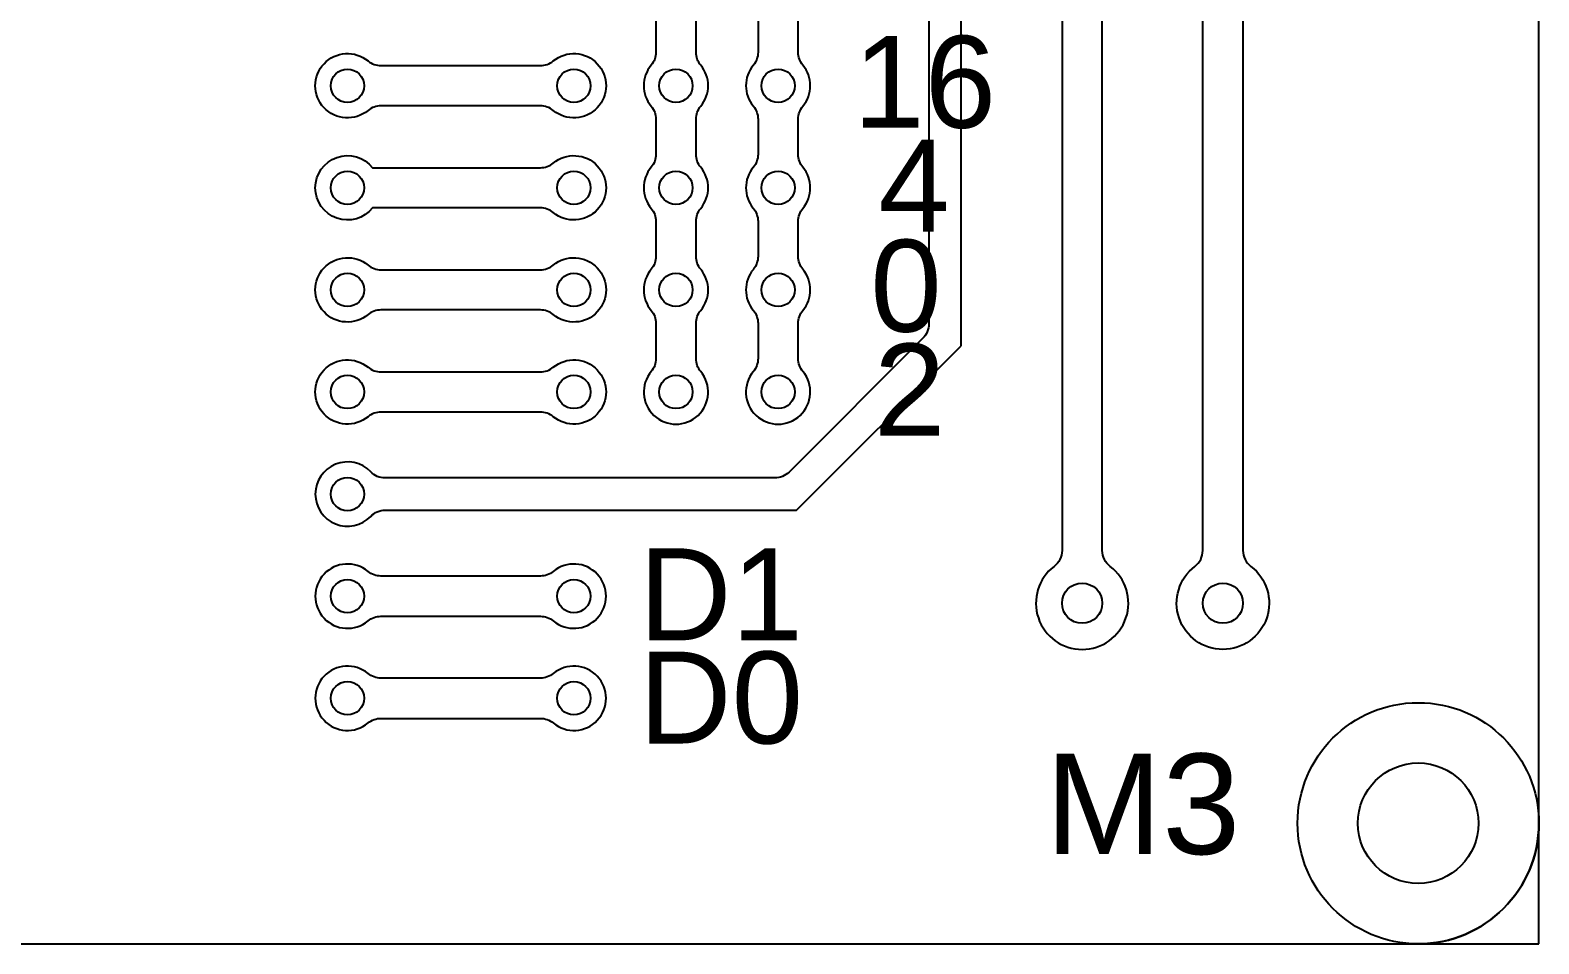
# Model space of a CAD drawing. Extents: x -86 to 76, y -134 to -25.
# Drawn here: x -48.48 to -10.96, y -120 to -97.27 of the extents above; entities that cross this region are included whole.
import ezdxf

# ---------------------------------------------------------------- set-up
doc = ezdxf.new("R2010")
doc.units = 0
for name, color, linetype in [('MOSFET', 7, 'CONTINUOUS'), ('MOSFET$MASK', 7, 'CONTINUOUS'), ('MOSFET$TRACES', 7, 'CONTINUOUS')]:
    doc.layers.add(name, color=color, linetype=linetype)
doc.styles.add('DEFAULT', font='arial.ttf')

msp = doc.modelspace()

# ---------------------------------------------------------------- linework, layer by layer
at = {"layer": 'MOSFET'}
for p, q in [((-10.957, -120), (-10.957, -25)), ((-10.957, -117), (-10.957, -28)), ((-85.957, -120), (-10.957, -120)), ((-82.957, -120), (-13.957, -120))]:
    msp.add_line(p, q, dxfattribs=at)
msp.add_circle((-13.957, -117), 3, dxfattribs=at)
msp.add_arc((-13.957, -117), 3, 270, 360, dxfattribs=at)
at = {"layer": 'MOSFET$TRACES'}
for p, q in [((-22.815, -38.667), (-22.815, -105)), ((-21.815, -105), (-21.815, -38.667)), ((-19.315, -110.213), (-19.315, -38.664)), ((-18.315, -38.67), (-18.315, -110.213)), ((-26.128, -57.265), (-26.128, -104.579)), ((-25.328, -105.118), (-25.328, -57.265)), ((-32.917, -96.941), (-32.917, -97.819)), ((-31.917, -97.819), (-31.917, -96.941)), ((-30.377, -96.941), (-30.377, -97.819)), ((-29.377, -97.819), (-29.377, -96.941)), ((-39.757, -98.15), (-35.788, -98.15)), ((-35.788, -99.15), (-39.757, -99.15)), ((-32.917, -99.481), (-32.917, -100.359)), ((-31.917, -100.359), (-31.917, -99.481)), ((-30.377, -99.481), (-30.377, -100.359)), ((-29.377, -100.359), (-29.377, -99.481)), ((-39.963, -100.69), (-35.788, -100.69)), ((-35.788, -101.69), (-39.963, -101.69)), ((-32.917, -102.021), (-32.917, -102.899)), ((-31.917, -102.899), (-31.917, -102.021)), ((-30.377, -102.021), (-30.377, -102.899)), ((-29.377, -102.899), (-29.377, -102.021)), ((-39.757, -103.23), (-35.788, -103.23)), ((-35.788, -104.23), (-39.757, -104.23)), ((-32.917, -104.561), (-32.917, -105.439)), ((-31.917, -105.439), (-31.917, -104.561)), ((-30.377, -104.561), (-30.377, -105.439)), ((-29.377, -105.439), (-29.377, -104.561)), ((-26.275, -104.933), (-29.605, -108.264)), ((-22.815, -105), (-22.815, -110.213)), ((-21.815, -110.213), (-21.815, -105)), ((-29.42, -109.21), (-25.328, -105.118)), ((-39.757, -105.77), (-35.788, -105.77)), ((-35.788, -106.77), (-39.757, -106.77)), ((-29.959, -108.41), (-39.649, -108.41)), ((-39.649, -109.21), (-29.42, -109.21)), ((-35.788, -110.85), (-39.757, -110.85)), ((-39.757, -111.85), (-35.788, -111.85)), ((-35.788, -113.39), (-39.757, -113.39)), ((-39.757, -114.39), (-35.788, -114.39))]:
    msp.add_line(p, q, dxfattribs=at)
for centre, radius in [((-40.587, -98.65), 0.415), ((-34.957, -98.65), 0.415), ((-32.417, -98.65), 0.415), ((-29.877, -98.65), 0.415), ((-40.587, -101.19), 0.415), ((-34.957, -101.19), 0.415), ((-32.417, -101.19), 0.415), ((-29.877, -101.19), 0.415), ((-40.587, -103.73), 0.415), ((-34.957, -103.73), 0.415), ((-32.417, -103.73), 0.415), ((-29.877, -103.73), 0.415), ((-40.587, -106.27), 0.415), ((-34.957, -106.27), 0.415), ((-32.417, -106.27), 0.415), ((-29.877, -106.27), 0.415), ((-40.587, -108.81), 0.415), ((-40.587, -111.35), 0.415), ((-34.957, -111.35), 0.415), ((-22.315, -111.525), 0.5), ((-18.815, -111.525), 0.5), ((-40.587, -113.89), 0.415), ((-34.957, -113.89), 0.415), ((-13.957, -117), 1.5)]:
    msp.add_circle(centre, radius, dxfattribs=at)
at = {"layer": 'MOSFET$TRACES', "extrusion": (0, 0, -1)}
for centre, radius, start, end in [((40.587, -98.65), 0.8, 230.2849, 129.7151), ((34.957, -98.65), 0.8, 50.2849, 309.7151), ((33.417, -97.819), 0.5, 180, 219.7151), ((31.417, -97.819), 0.5, 320.2849, 360), ((30.877, -97.819), 0.5, 180, 219.7151), ((28.877, -97.819), 0.5, 320.2849, 360), ((33.417, -99.481), 0.5, 140.2849, 180), ((31.417, -99.481), 0.5, 360, 39.7151), ((30.877, -99.481), 0.5, 140.2849, 180), ((28.877, -99.481), 0.5, 0, 39.7151), ((40.587, -101.19), 0.8, 218.6822, 141.3178), ((34.957, -101.19), 0.8, 50.2849, 309.7151), ((33.417, -100.359), 0.5, 180, 219.7151), ((31.417, -100.359), 0.5, 320.2849, 360), ((30.877, -100.359), 0.5, 180, 219.7151), ((28.877, -100.359), 0.5, 320.2849, 360), ((33.417, -102.021), 0.5, 140.2849, 180), ((31.417, -102.021), 0.5, 0, 39.7151), ((30.877, -102.021), 0.5, 140.2849, 180), ((28.877, -102.021), 0.5, 360, 39.7151), ((40.587, -103.73), 0.8, 230.2849, 129.7151), ((34.957, -103.73), 0.8, 50.2849, 309.7151), ((33.417, -102.899), 0.5, 180, 219.7151), ((31.417, -102.899), 0.5, 320.2849, 0), ((30.877, -102.899), 0.5, 180, 219.7151), ((28.877, -102.899), 0.5, 320.2849, 360), ((33.417, -104.561), 0.5, 140.2849, 180), ((31.417, -104.561), 0.5, 360, 39.7151), ((30.877, -104.561), 0.5, 140.2849, 180), ((28.877, -104.561), 0.5, 360, 39.7151), ((26.628, -104.579), 0.5, 180, 225), ((40.587, -106.27), 0.8, 230.2849, 129.7151), ((34.957, -106.27), 0.8, 50.2849, 309.7151), ((33.417, -105.439), 0.5, 180, 219.7151), ((31.417, -105.439), 0.5, 320.2849, 360), ((30.877, -105.439), 0.5, 180, 219.7151), ((28.877, -105.439), 0.5, 320.2849, 360), ((39.649, -107.91), 0.5, 270, 316.1869), ((29.959, -107.91), 0.5, 225, 270), ((39.649, -109.71), 0.5, 43.8131, 90), ((23.315, -110.213), 0.5, 179.9736, 232.7212), ((21.315, -110.213), 0.5, 307.3052, 0), ((18.815, -111.525), 1.15, 127.3052, 52.6948), ((39.757, -110.35), 0.5, 270, 309.7151), ((35.788, -110.35), 0.5, 230.2849, 270), ((39.757, -112.35), 0.5, 50.2849, 90), ((35.788, -112.35), 0.5, 90, 129.7151), ((39.757, -112.89), 0.5, 270, 309.7151), ((35.788, -112.89), 0.5, 230.2849, 270), ((39.757, -114.89), 0.5, 50.2849, 90), ((35.788, -114.89), 0.5, 90, 129.7151)]:
    msp.add_arc(centre, radius, start, end, dxfattribs=at)
at = {"layer": 'MOSFET$TRACES'}
for centre, radius, start, end in [((-39.757, -97.65), 0.5, 230.2849, 270), ((-35.788, -97.65), 0.5, 270, 309.7151), ((-32.417, -98.65), 0.8, 140.2849, 219.7151), ((-32.417, -98.65), 0.8, 320.2849, 39.7151), ((-29.877, -98.65), 0.8, 140.2849, 219.7151), ((-29.877, -98.65), 0.8, 320.2849, 39.7151), ((-39.757, -99.65), 0.5, 90, 129.7151), ((-35.788, -99.65), 0.5, 50.2849, 90), ((-35.788, -100.19), 0.5, 270, 309.7151), ((-32.417, -101.19), 0.8, 140.2849, 219.7151), ((-32.417, -101.19), 0.8, 320.2849, 39.7151), ((-29.877, -101.19), 0.8, 140.2849, 219.7151), ((-29.877, -101.19), 0.8, 320.2849, 39.7151), ((-35.788, -102.19), 0.5, 50.2849, 90), ((-39.757, -102.73), 0.5, 230.2849, 270), ((-35.788, -102.73), 0.5, 270, 309.7151), ((-32.417, -103.73), 0.8, 140.2849, 219.7151), ((-32.417, -103.73), 0.8, 320.2849, 39.7151), ((-29.877, -103.73), 0.8, 140.2849, 219.7151), ((-29.877, -103.73), 0.8, 320.2849, 39.7151), ((-39.757, -104.73), 0.5, 90, 129.7151), ((-35.788, -104.73), 0.5, 50.2849, 90), ((-39.757, -105.27), 0.5, 230.2849, 270), ((-35.788, -105.27), 0.5, 270, 309.7151), ((-32.417, -106.27), 0.8, 140.2849, 39.7151), ((-29.877, -106.27), 0.8, 140.2849, 39.7151), ((-39.757, -107.27), 0.5, 90, 129.7151), ((-35.788, -107.27), 0.5, 50.2849, 90), ((-40.587, -108.81), 0.8, 43.8131, 316.1869), ((-19.815, -110.213), 0.5, 307.3052, 0), ((-17.822, -110.216), 0.493, 179.6026, 233.0922), ((-40.587, -111.35), 0.8, 50.2849, 309.7151), ((-34.957, -111.35), 0.8, 230.2849, 129.7151), ((-22.315, -111.525), 1.15, 127.3052, 52.6948), ((-40.587, -113.89), 0.8, 50.2849, 309.7151), ((-34.957, -113.89), 0.8, 230.2849, 129.7151)]:
    msp.add_arc(centre, radius, start, end, dxfattribs=at)

# ---------------------------------------------------------------- texts
at = {"layer": 'MOSFET$MASK', "style": 'DEFAULT'}
for s, height, p in [('16', 2.2874, (-28.009, -99.697)), ('4', 2.287, (-27.386, -102.283)), ('0', 2.287, (-27.584, -104.77)), ('2', 2.287, (-27.494, -107.355)), ('D1', 2.2874, (-33.341, -112.447)), ('D0', 2.2874, (-33.34, -115.016)), ('M3', 2.5, (-23.232, -117.768))]:
    msp.add_text(s, height=height, dxfattribs=at).set_placement(p)

doc.saveas('drawing.dxf')
